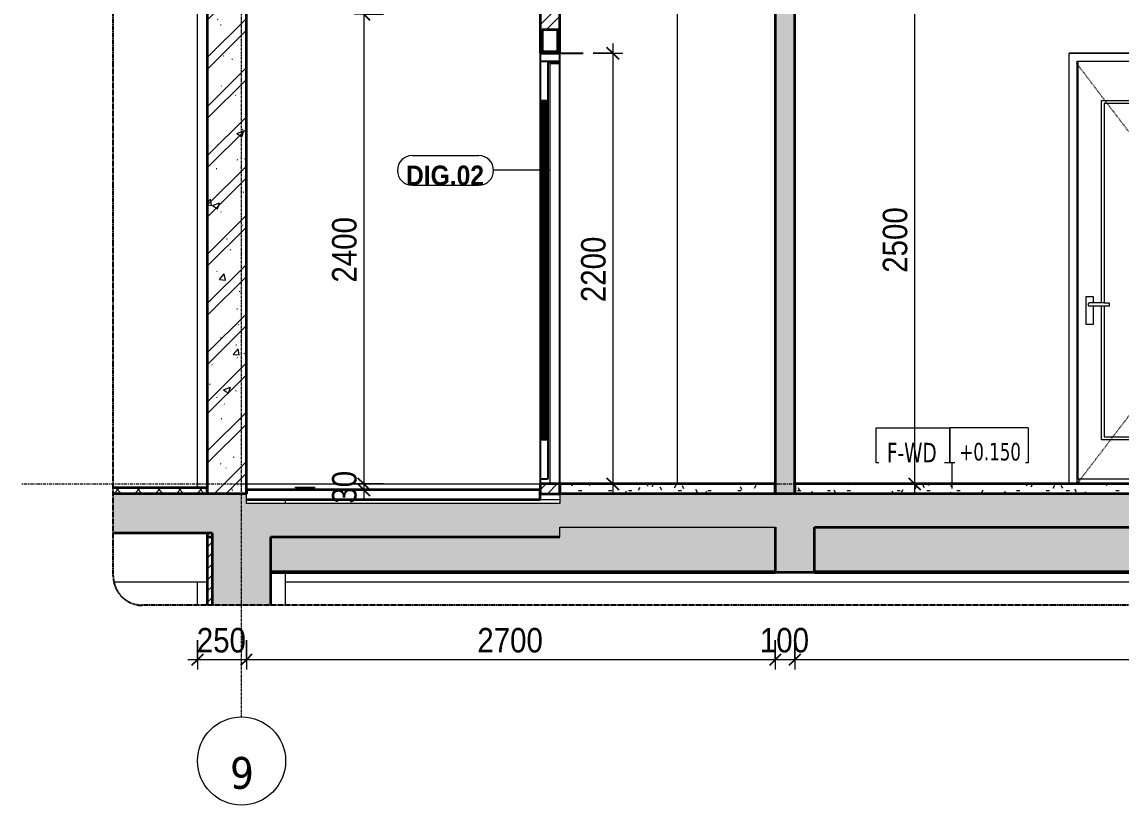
# Model space of a CAD drawing. Header units: millimetres. Extents: x 81424 to 264319, y 405 to 78637.
# Drawn here: x 149980 to 155592, y 560 to 4560 of the extents above; entities that cross this region are included whole.
import ezdxf

# ---------------------------------------------------------------- set-up
doc = ezdxf.new("R2010")
doc.units = ezdxf.units.MM
for name, pattern in [('Centre', [31.75, 6.35, -4.7625, 15.875, -4.7625]), ('Dash', [6, 3, -3]), ('Grid Line', [22.225, 12.7, -3.175, 3.175, -3.175]), ('Hidden', [7.14375, 4.7625, -2.38125])]:
    doc.linetypes.add(name, pattern=pattern)
for name, color, linetype, lineweight in [('0-6', 130, 'Continuous', 5), ('A-ANNO-DIMS', 211, 'Continuous', 9), ('A-ANNO-DIMS-50', 211, 'Continuous', 9), ('A-DETL-GENF', 92, 'Continuous', 18), ('A-DETL-GENF-4', 92, 'Hidden', 25), ('A-DETL-GENF-5', 9, 'Continuous', 18), ('A-DETL-GENF-HDLN-1', 7, 'Dash', 18), ('A-DETL-MEDM', 33, 'Continuous', 35), ('A-DETL-THIN', 151, 'Continuous', 18), ('A-DOOR', 31, 'Continuous', 18), ('A-DOOR-1', 7, 'Continuous', 18), ('A-DOOR-3', 50, 'Continuous', 25), ('A-DOOR-IDEN', 31, 'Continuous', 9), ('A-FLOR-FNSH-1', 250, 'Continuous', 35), ('A-FLOR-IDEN', 11, 'Continuous', 9), ('A-FLOR-LEVL-2', 51, 'Centre', 9), ('A-FLOR-PATT-2', 8, 'Continuous', 18), ('A-FLOR-PATT-3', 67, 'Continuous', 18), ('A-WALL', 113, 'Continuous', 18), ('A-WALL-2', 250, 'Continuous', 35), ('A-WALL-3', 7, 'Continuous', 18), ('A-WALL-PATT-1', 9, 'Continuous', 18), ('A-WALL-PATT-2', 111, 'Continuous', 18), ('M-EQPM', 50, 'Continuous', 18), ('M-EQPM-1', 7, 'Continuous', 18), ('S-BEAM-1', 71, 'Continuous', 5), ('S-BEAM-2', 7, 'Continuous', 18), ('S-BEAM-3', 90, 'Continuous', 50), ('S-COLS-3', 52, 'Continuous', 35), ('S-COLS-5', 7, 'Continuous', 18), ('S-COLS-6', 71, 'Continuous', 5), ('S-COLS-7', 250, 'Continuous', 35), ('S-COLS-8', 9, 'Continuous', 18), ('S-GRID-1', 1, 'Grid Line', 9), ('S-GRID-IDEN', 1, 'Continuous', 9)]:
    doc.layers.add(name, color=color, linetype=linetype, lineweight=lineweight)
doc.styles.add('Arial_B_1', font='arialbd.ttf', dxfattribs={"width": 0.9, "height": 100})
doc.styles.add('Tahoma', font='tahoma.ttf', dxfattribs={"width": 0.8, "height": 100})
doc.styles.add('Tahoma_1', font='tahoma.ttf', dxfattribs={"width": 0.8, "height": 90})
doc.styles.add('Tahoma_B', font='tahomabd.ttf', dxfattribs={"height": 162.5})
doc.styles.add('UTM Avo', font='', dxfattribs={"width": 0.9, "height": 125})
doc.styles.get('UTM Avo').set_extended_font_data('UTM Avo')
doc.dimstyles.new('1_Dim_chi_tiet_2_5', dxfattribs={"dimscale": 304.8, "dimtxt": 124.912619, "dimasz": 0.19685, "dimexe": 0.164042, "dimexo": 0.0625, "dimgap": 0.016404, "dimtad": 1, "dimdec": 0, "dimrnd": 5, "dimzin": 0, "dimdsep": 46, "dimtxsty": 'UTM Avo', "dimblk1": 'OBLIQUE', "dimblk2": 'OBLIQUE', "dimsah": 1, "dimcen": 0.09, "dimdle": 0.164042, "dimazin": 0, "dimtfac": 1, "dimtdec": 4, "dimtix": 1, "dimtmove": 0, "dimatfit": 3, "dimfxl": 0.328084, "dimfxlon": 1, "dimtvp": 1, "dimtolj": 1, "dimtzin": 0, "dimarcsym": 2})
pattern_1 = [(0, (86579.19, 15375), (203.2, 50.8), [16.764, -135.636, 16.764, -135.636, -812.8]), (0, (86579.19, 15375), (203.2, 50.8), [-304.8, 16.764, -288.036, 16.764, -135.636, -355.6]), (0, (86579.19, 15375), (203.2, 50.8), [-762, 16.764, -84.836, 16.764, -237.236]), (120, (86655.39, 15400.4), (-145.5941, 150.57636), [16.764, -135.636, 16.764, -135.636, -812.8]), (120, (86655.39, 15400.4), (-145.5941, 150.57636), [-304.8, 16.764, -288.036, 16.764, -135.636, -355.6]), (120, (86655.39, 15400.4), (-145.5941, 150.57636), [-762, 16.764, -84.836, 16.764, -237.236]), (240, (86680.79, 15502), (-57.6059, -201.37636), [16.764, -135.636, 16.764, -135.636, -812.8]), (240, (86680.79, 15502), (-57.6059, -201.37636), [-304.8, 16.764, -288.036, 16.764, -135.636, -355.6]), (240, (86680.79, 15502), (-57.6059, -201.37636), [-762, 16.764, -84.836, 16.764, -237.236])]
pattern_2 = [(50, (154127.92, 15375), (364.368, -31.878), [38.1, -419.1]), (355, (154127.92, 15375), (-70.486, 382.113), [30.48, -335.28]), (100.451, (154158.3, 15372.34), (293.885, 350.233), [32.38, -356.18]), (46.184, (154127.9, 15476.6), (542.158, -84.086), [57.15, -628.65]), (96.636, (154173.1, 15469.6), (474.805, 494.855), [48.57, -534.27]), (351.184, (154127.9, 15476.6), (474.81, 494.85), [45.72, -502.92]), (21, (154178.72, 15451.2), (303.2285, -204.5305), [38.1, -419.1]), (326, (154178.72, 15451.2), (123.604, 368.376), [30.48, -335.28]), (71.451, (154204, 15434.16), (426.834, 163.843), [32.38, -356.18]), (37.5, (154127.92, 15375), (6.1766, 169.1102), [3.353, -327.863, 3.353, -337.007, -336.55]), (37.5, (154127.92, 15375), (6.1766, 169.1102), [-671.576, 3.353, -333.197]), (7.5, (154127.92, 15375), (133.6389, 200.3615), [3.353, -190.703, 3.353, -320.243, -128.27]), (7.5, (154127.92, 15375), (133.6389, 200.3615), [-517.652, 3.353, -124.917]), (327.5, (154014.64, 15375), (271.1818, -11.4584), [3.353, -123.647, 3.353, -392.887, -525.78]), (327.5, (154014.64, 15375), (271.1818, -11.4584), [-523.24, 3.353, -522.427]), (317.5, (153963.84, 15375), (296.2585, 50.853), [3.353, -161.747, 3.353, -259.791, -373.38]), (317.5, (153963.84, 15375), (296.2585, 50.853), [-428.244, 3.353, -370.027]), (45, (154127.92, 15375), (-125.7236, 125.7236), []), (45, (154127.92, 15565.5), (-125.7236, 125.7236), [])]

# ---------------------------------------------------------------- blocks, each defined once
blk = doc.blocks.new('NCV_TKTC_KET CAU_rvt-6-TKCS_CĂN HỘ LOẠI 4 - MẶT CẮT 5')
at = {"layer": 'S-BEAM-1'}
blk.add_hatch(color=256, dxfattribs=at).paths.add_polyline_path([(83951.6, 1750), (85182.6, 1750), (85182.6, 1980), (85177.6, 1980), (85177.6, 1930), (83702.6, 1930), (83702.6, 1750), (83835.1, 1750)])
h = blk.add_hatch(color=256, dxfattribs=at)
h.paths.add_polyline_path([(86277.6, 1750), (86277.6, 1980), (85182.6, 1980), (85182.6, 1750), (85841.7, 1750)])
h.paths.add_polyline_path([(86477.6, 1750), (91602.6, 1750), (91602.6, 1980), (86477.6, 1980)])
h.paths.add_polyline_path([(92357.6, 1750), (92357.6, 1980), (91902.6, 1980), (91902.6, 1750), (92142, 1750)])
at = {"layer": 'A-FLOR-FNSH-1'}
for p, q in [((83377.6, 1950), (83377.6, 1930)), ((83377.6, 1930), (83402.6, 1930))]:
    blk.add_line(p, q, dxfattribs=at)
at = {"layer": 'S-BEAM-2'}
for p, q in [((82901.5, 1700), (83377.6, 1700)), ((83777.6, 1700), (87477.6, 1700)), ((87477.6, 1700), (91527.6, 1700))]:
    blk.add_line(p, q, dxfattribs=at)
at = {"layer": 'S-BEAM-3'}
for p, q in [((83702.6, 1750), (85182.6, 1750)), ((85182.6, 1750), (86277.6, 1750)), ((86477.6, 1750), (91602.6, 1750))]:
    blk.add_line(p, q, dxfattribs=at)
at = {"layer": 'S-COLS-5'}
for p, q in [((83327.6, 2180), (83327.6, 4700)), ((83777.6, 2100), (83777.6, 2120)), ((83777.6, 1580), (83777.6, 1750)), ((83327.6, 1580), (83327.6, 1700))]:
    blk.add_line(p, q, dxfattribs=at)
blk = doc.blocks.new('DOOR_CW_01 CANH MO-PANEL KINH - DIW_01-900x2200-CỬA GỖ VÂN LAMINATE-V90-TKCS_CĂN HỘ LOẠI 4 - MẶT CẮT 5')
at = {"layer": 'A-DETL-GENF-HDLN-1'}
for p, q in [((88637.6, 3273.5), (87817.6, 4347)), ((87817.6, 2200), (88637.6, 3273.5))]:
    blk.add_line(p, q, dxfattribs=at)
at = {"layer": 'A-DOOR-1'}
for p, q in [((88677.6, 4400), (87777.6, 4400)), ((87777.6, 2200), (87777.6, 4400)), ((88677.6, 4400), (88677.6, 2200)), ((87817.6, 4360), (87817.6, 2200)), ((87817.6, 4360), (88637.6, 4360)), ((88632.6, 4358), (87822.6, 4358)), ((87822.6, 4358), (87822.6, 2226)), ((88632.6, 2226), (88632.6, 4358)), ((88637.6, 2200), (88637.6, 4360)), ((87942.6, 3124.5), (87942.6, 4158)), ((87942.6, 4158), (88512.6, 4158)), ((88512.6, 4158), (88512.6, 2426)), ((87957.6, 4143), (87957.6, 3124.5)), ((88497.6, 4143), (87957.6, 4143)), ((88497.6, 2441), (88497.6, 4143)), ((87902.3, 3156), (87862.8, 3156)), ((87862.8, 3156), (87862.8, 3016)), ((87902.3, 3124.5), (87902.3, 3156)), ((87957.6, 3124.5), (87882.6, 3124.5)), ((87957.6, 3107.5), (87882.6, 3107.5)), ((87902.3, 3016), (87902.3, 3107.5)), ((87942.6, 2426), (87942.6, 3107.5)), ((87957.6, 3124.5), (87983.4, 3124.5)), ((87957.6, 3107.5), (87957.6, 2441)), ((87983.4, 3107.5), (87957.6, 3107.5)), ((87983.4, 3124.5), (87983.4, 3107.5)), ((87862.8, 3016), (87902.3, 3016)), ((88512.6, 2426), (87942.6, 2426)), ((87957.6, 2441), (88497.6, 2441)), ((87822.6, 2226), (88632.6, 2226)), ((87827.6, 2226), (87827.6, 2200)), ((88627.6, 2226), (88627.6, 2200))]:
    blk.add_line(p, q, dxfattribs=at)
for start, end in [(90, 180), (180, 270)]:
    blk.add_arc((87882.6, 3116), 8.5, start, end, dxfattribs=at)
blk = doc.blocks.new('DOOR_CW_01 CANH MO-PANEL KINH - DIG_02-800x2200-CỬA NHÔM KÍNH-V91-TKCS_CĂN HỘ LOẠI 4 - MẶT CẮT 5')
at = {"layer": 'A-DOOR-1'}
for p, q in [((85077.564287, 4360), (85077.564287, 2200)), ((85127.564287, 4350), (85127.564287, 2200)), ((85177.564287, 4350), (85177.564287, 2200))]:
    blk.add_line(p, q, dxfattribs=at)
at = {"layer": 'A-DOOR-3'}
for p, q in [((85077.564287, 4400), (85077.564287, 2200)), ((85077.564287, 4400), (85297.564287, 4400)), ((85077.564287, 4400), (85077.564287, 2200)), ((85177.564287, 4400), (85077.564287, 4400)), ((85077.564287, 4400), (85077.564287, 4360)), ((85177.564287, 2200), (85177.564287, 4400)), ((85177.564287, 2200), (85177.564287, 4400)), ((85177.564287, 4350), (85177.564287, 4400)), ((85077.564287, 4360), (85177.564287, 4360)), ((85077.564287, 4360), (85117.564287, 4360)), ((85077.564287, 4360), (85127.564287, 4360)), ((85117.564287, 2226), (85117.564287, 4360)), ((85127.564287, 4360), (85127.564287, 4350)), ((85127.564287, 4350), (85177.564287, 4350)), ((85077.564287, 4158), (85117.564287, 4158)), ((85087.564287, 2426), (85087.564287, 4158)), ((85097.564287, 2426), (85097.564287, 4158)), ((85107.564287, 2426), (85107.564287, 4158)), ((85117.564287, 2426), (85077.564287, 2426)), ((85077.564287, 2226), (85117.564287, 2226))]:
    blk.add_line(p, q, dxfattribs=at)
blk = doc.blocks.new('THU NUOC - THU NUOC-455054-TKCS_CĂN HỘ LOẠI 4 - MẶT CẮT 5')
at = {"layer": 'M-EQPM-1'}
for p, q in [((83827.564287, 5583.175), (83927.564287, 5583.175)), ((83827.564287, 5580), (83827.564287, 5583.175)), ((83927.564287, 5580), (83827.564287, 5580)), ((83927.564287, 5580), (83927.564287, 5583.175))]:
    blk.add_line(p, q, dxfattribs=at)
blk = doc.blocks.new('NCV_TKTC_TANG 1_rvt-6-TKCS_CĂN HỘ LOẠI 4 - MẶT CẮT 5')
at = {"layer": 'A-FLOR-PATT-3'}
h = blk.add_hatch(dxfattribs=at)
h.set_pattern_fill('FP_25', color=256, style=0, pattern_type=2)
h.set_pattern_definition(pattern_1)
h.paths.add_polyline_path([(85776.2, 2150), (86277.6, 2150), (86277.6, 2200), (85177.6, 2200), (85177.6, 2150), (85247.6, 2150)])
h = blk.add_hatch(dxfattribs=at)
h.set_pattern_fill('FP_25', color=256, style=0, pattern_type=2)
h.set_pattern_definition(pattern_1)
h.paths.add_polyline_path([(86852.3, 2150), (88777.6, 2150), (88777.6, 2200), (86377.6, 2200), (86377.6, 2150), (86652.3, 2150)])
at = {"layer": 'A-WALL-PATT-1'}
h = blk.add_hatch(dxfattribs=at)
h.set_pattern_fill('FP_23', color=256, style=0, pattern_type=2)
h.set_pattern_definition([(45, (86579.19, 15375), (-28.28427, 28.28427), [])])
h.paths.add_polyline_path([(85077.6, 2150), (85177.6, 2150), (85177.6, 2200), (85077.6, 2200), (85077.6, 2170)])
h.paths.add_polyline_path([(85077.6, 4400), (85177.6, 4400), (85177.6, 5150), (85077.6, 5150), (85077.6, 4410)])
h.paths.add_polyline_path([(85087.6, 4410), (85087.6, 4520), (85167.6, 4520), (85167.6, 4410)])
at = {"layer": 'S-COLS-6'}
blk.add_hatch(color=256, dxfattribs=at).paths.add_polyline_path([(86377.6, 2150), (86377.6, 5150), (86277.6, 5150), (86277.6, 2150)])
at = {"layer": 'A-FLOR-FNSH-1'}
for p, q in [((86277.6, 2200), (85177.6, 2200)), ((85177.6, 2200), (85177.6, 2150)), ((86277.6, 2150), (86277.6, 2200)), ((88777.6, 2200), (86377.6, 2200)), ((86377.6, 2200), (86377.6, 2150)), ((85077.6, 2170), (83577.6, 2170)), ((83577.6, 2170), (83577.6, 2150)), ((85077.6, 2120), (85077.6, 2170)), ((83577.6, 2120), (85077.6, 2120))]:
    blk.add_line(p, q, dxfattribs=at)
at = {"layer": 'A-WALL-2'}
for p, q in [((85077.6, 5330), (85077.6, 4400)), ((85177.6, 4400), (85177.6, 5330)), ((86277.6, 5150), (86277.6, 2150)), ((86377.6, 2150), (86377.6, 5150)), ((85077.6, 4400), (85177.6, 4400)), ((85177.6, 2200), (85077.6, 2200)), ((85077.6, 2200), (85077.6, 2150)), ((85177.6, 2150), (85177.6, 2200)), ((85077.6, 2150), (85177.6, 2150))]:
    blk.add_line(p, q, dxfattribs=at)
at = {"layer": 'A-WALL-3'}
for p, q in [((87777.6, 2300), (87777.6, 4400)), ((87777.6, 4400), (88677.6, 4400)), ((87777.6, 2200), (87777.6, 2300))]:
    blk.add_line(p, q, dxfattribs=at)
at = {"layer": 'S-COLS-7'}
for p, q in [((86277.6, 5150), (86277.6, 2150)), ((86377.6, 2150), (86377.6, 5150))]:
    blk.add_line(p, q, dxfattribs=at)
at = {"layer": 'A-DOOR'}
for name in ['DOOR_CW_01 CANH MO-PANEL KINH - DIG_02-800x2200-CỬA NHÔM KÍNH-V91-TKCS_CĂN HỘ LOẠI 4 - MẶT CẮT 5', 'DOOR_CW_01 CANH MO-PANEL KINH - DIW_01-900x2200-CỬA GỖ VÂN LAMINATE-V90-TKCS_CĂN HỘ LOẠI 4 - MẶT CẮT 5']:
    blk.add_blockref(name, (0, 0), dxfattribs=at)
at = {"layer": 'M-EQPM'}
blk.add_blockref('THU NUOC - THU NUOC-455054-TKCS_CĂN HỘ LOẠI 4 - MẶT CẮT 5', (0, -3400), dxfattribs=at)
blk = doc.blocks.new('BORDER VIEW - BORDER VIEW-2586024-TKCS_CĂN HỘ LOẠI 4 - MẶT CẮT 5')
at = {"layer": 'A-DETL-GENF-4'}
for p, q in [((82897.6, 1730), (82897.6, 5965.3)), ((92207.6, 1580), (83047.6, 1580))]:
    blk.add_line(p, q, dxfattribs=at)
blk.add_arc((83047.6, 1730), 150, 180, 270, dxfattribs=at)
blk = doc.blocks.new('Grid - M_Grid Head - Circle-353313-TKCS_CĂN HỘ LOẠI 4 - MẶT CẮT 5')
at = {"layer": 'S-GRID-IDEN'}
blk.add_circle((83552.6, 784.9), 225, dxfattribs=at)
blk = doc.blocks.new('DIMBLOCK98-TKCS_CĂN HỘ LOẠI 4 - MẶT CẮT 5')
at = {"layer": 'A-ANNO-DIMS-50'}
for p, q in [((152997.3, 4450), (152997.3, 2150)), ((152897.3, 4400), (153047.3, 4400)), ((152997.3, 4400), (152897.3, 4400)), ((153097.3, 2200), (152947.3, 2200)), ((152997.3, 2200), (153097.3, 2200))]:
    blk.add_line(p, q, dxfattribs=at)
at = {"layer": 'A-ANNO-DIMS-50', "lineweight": 25}
for p, q in [((152997.3, 4400), (152967.3, 4430)), ((152997.3, 4400), (153027.3, 4370)), ((152997.3, 2200), (152967.3, 2230)), ((152997.3, 2200), (153027.3, 2170))]:
    blk.add_line(p, q, dxfattribs=at)
at = {"layer": 'A-ANNO-DIMS-50', "color": 0, "insert": (152834.9, 3128.8), "char_height": 125, "width": 410.824, "attachment_point": 1, "rotation": 90, "line_spacing_factor": 1.110334, "style": 'UTM Avo'}
blk.add_mtext('2200', dxfattribs=at)
blk = doc.blocks.new('_Oblique')
at = {"color": 0, "linetype": 'ByBlock', "lineweight": -2}
blk.add_line((-0.5, -0.5), (0.5, 0.5), dxfattribs=at)
blk = doc.blocks.new('DIMBLOCK100-TKCS_CĂN HỘ LOẠI 4 - MẶT CẮT 5')
at = {"layer": 'A-ANNO-DIMS-50'}
for p, q in [((153926.3, 1401.9), (153926.3, 1251.9)), ((153926.3, 1301.9), (153926.3, 1401.9)), ((159201.3, 1401.9), (159201.3, 1251.9)), ((159201.3, 1301.9), (159201.3, 1401.9)), ((159201.3, 1301.9), (153926.3, 1301.9))]:
    blk.add_line(p, q, dxfattribs=at)
at = {"layer": 'A-ANNO-DIMS-50', "lineweight": 25}
for p, q in [((153926.3, 1301.9), (153896.3, 1271.9)), ((153926.3, 1301.9), (153956.3, 1331.9)), ((159201.3, 1301.9), (159171.3, 1271.9)), ((159201.3, 1301.9), (159231.3, 1331.9))]:
    blk.add_line(p, q, dxfattribs=at)
at = {"layer": 'A-ANNO-DIMS-50', "color": 0, "insert": (156392.6, 1464.3), "char_height": 125, "width": 410.824, "attachment_point": 1, "line_spacing_factor": 1.110334, "style": 'UTM Avo'}
blk.add_mtext('5275', dxfattribs=at)
blk = doc.blocks.new('DIMBLOCK101-TKCS_CĂN HỘ LOẠI 4 - MẶT CẮT 5')
at = {"layer": 'A-ANNO-DIMS-50'}
for p, q in [((153826.3, 1401.9), (153826.3, 1251.9)), ((153826.3, 1301.9), (153826.3, 1401.9)), ((153926.3, 1401.9), (153926.3, 1251.9)), ((153926.3, 1301.9), (153926.3, 1401.9)), ((153926.3, 1301.9), (153826.3, 1301.9))]:
    blk.add_line(p, q, dxfattribs=at)
at = {"layer": 'A-ANNO-DIMS-50', "lineweight": 25}
for p, q in [((153826.3, 1301.9), (153796.3, 1271.9)), ((153826.3, 1301.9), (153856.3, 1331.9)), ((153926.3, 1301.9), (153896.3, 1271.9)), ((153926.3, 1301.9), (153956.3, 1331.9))]:
    blk.add_line(p, q, dxfattribs=at)
at = {"layer": 'A-ANNO-DIMS-50', "color": 0, "insert": (153747.9, 1464.3), "char_height": 125, "width": 308.118, "attachment_point": 1, "line_spacing_factor": 1.110334, "style": 'UTM Avo'}
blk.add_mtext('100', dxfattribs=at)
blk = doc.blocks.new('DIMBLOCK102-TKCS_CĂN HỘ LOẠI 4 - MẶT CẮT 5')
at = {"layer": 'A-ANNO-DIMS-50'}
for p, q in [((151126.3, 1401.9), (151126.3, 1251.9)), ((151126.3, 1301.9), (151126.3, 1401.9)), ((153826.3, 1401.9), (153826.3, 1251.9)), ((153826.3, 1301.9), (153826.3, 1401.9)), ((153826.3, 1301.9), (151126.3, 1301.9))]:
    blk.add_line(p, q, dxfattribs=at)
at = {"layer": 'A-ANNO-DIMS-50', "lineweight": 25}
for p, q in [((151126.3, 1301.9), (151096.3, 1271.9)), ((151126.3, 1301.9), (151156.3, 1331.9)), ((153826.3, 1301.9), (153796.3, 1271.9)), ((153826.3, 1301.9), (153856.3, 1331.9))]:
    blk.add_line(p, q, dxfattribs=at)
at = {"layer": 'A-ANNO-DIMS-50', "color": 0, "insert": (152305.1, 1464.3), "char_height": 125, "width": 410.824, "attachment_point": 1, "line_spacing_factor": 1.110334, "style": 'UTM Avo'}
blk.add_mtext('2700', dxfattribs=at)
blk = doc.blocks.new('DIMBLOCK103-TKCS_CĂN HỘ LOẠI 4 - MẶT CẮT 5')
at = {"layer": 'A-ANNO-DIMS-50'}
for p, q in [((150876.3, 1401.9), (150876.3, 1251.9)), ((150876.3, 1301.9), (150876.3, 1401.9)), ((151126.3, 1401.9), (151126.3, 1251.9)), ((151126.3, 1301.9), (151126.3, 1401.9)), ((151126.3, 1301.9), (150826.3, 1301.9))]:
    blk.add_line(p, q, dxfattribs=at)
at = {"layer": 'A-ANNO-DIMS-50', "lineweight": 25}
for p, q in [((150876.3, 1301.9), (150846.3, 1271.9)), ((150876.3, 1301.9), (150906.3, 1331.9)), ((151126.3, 1301.9), (151096.3, 1271.9)), ((151126.3, 1301.9), (151156.3, 1331.9))]:
    blk.add_line(p, q, dxfattribs=at)
at = {"layer": 'A-ANNO-DIMS-50', "color": 0, "insert": (150872.9, 1464.3), "char_height": 125, "width": 308.118, "attachment_point": 1, "line_spacing_factor": 1.110334, "style": 'UTM Avo'}
blk.add_mtext('250', dxfattribs=at)
blk = doc.blocks.new('STN_Door Tag - STN_Door Tag-1788670-TKCS_CĂN HỘ LOẠI 4 - MẶT CẮT 5')
at = {"layer": 'A-DOOR-IDEN'}
for p, q in [((84423.8, 3877.1), (84763.8, 3877.1)), ((84423.8, 3726.2), (84763.8, 3726.2))]:
    blk.add_line(p, q, dxfattribs=at)
for centre, start, end in [((84423.8, 3801.7), 90, 270), ((84763.8, 3801.7), 270, 90)]:
    blk.add_arc(centre, 75.5, start, end, dxfattribs=at)
blk = doc.blocks.new('DIMBLOCK105-TKCS_CĂN HỘ LOẠI 4 - MẶT CẮT 5')
at = {"layer": 'A-ANNO-DIMS-50', "lineweight": 25}
for p, q in [((151725.8, 4600), (151695.8, 4630)), ((151725.8, 4600), (151755.8, 4570)), ((151725.8, 2200), (151695.8, 2230)), ((151725.8, 2200), (151755.8, 2170))]:
    blk.add_line(p, q, dxfattribs=at)
at = {"layer": 'A-ANNO-DIMS-50'}
for p, q in [((151725.8, 4650), (151725.8, 2200)), ((151825.8, 4600), (151675.8, 4600)), ((151725.8, 4600), (151825.8, 4600)), ((151825.8, 2200), (151675.8, 2200)), ((151725.8, 2200), (151825.8, 2200))]:
    blk.add_line(p, q, dxfattribs=at)
at = {"layer": 'A-ANNO-DIMS-50', "color": 0, "insert": (151563.4, 3228.8), "char_height": 125, "width": 410.824, "attachment_point": 1, "rotation": 90, "line_spacing_factor": 1.110334, "style": 'UTM Avo'}
blk.add_mtext('2400', dxfattribs=at)
blk = doc.blocks.new('DIMBLOCK106-TKCS_CĂN HỘ LOẠI 4 - MẶT CẮT 5')
at = {"layer": 'A-ANNO-DIMS-50'}
for p, q in [((151825.8, 2200), (151675.8, 2200)), ((151725.8, 2200), (151725.8, 2120)), ((151725.8, 2200), (151825.8, 2200)), ((151825.8, 2170), (151675.8, 2170)), ((151725.8, 2170), (151825.8, 2170))]:
    blk.add_line(p, q, dxfattribs=at)
at = {"layer": 'A-ANNO-DIMS-50', "lineweight": 25}
for p, q in [((151725.8, 2200), (151695.8, 2230)), ((151725.8, 2170), (151695.8, 2200)), ((151725.8, 2200), (151755.8, 2170)), ((151725.8, 2170), (151755.8, 2140))]:
    blk.add_line(p, q, dxfattribs=at)
at = {"layer": 'A-ANNO-DIMS-50', "color": 0, "insert": (151563.4, 2099.4), "char_height": 125, "width": 205.412, "attachment_point": 1, "rotation": 90, "line_spacing_factor": 1.110334, "style": 'UTM Avo'}
blk.add_mtext('30', dxfattribs=at)
blk = doc.blocks.new('TAG SAN - TTG - TAG FFL-4075299-TKCS_CĂN HỘ LOẠI 4 - MẶT CẮT 5')
at = {"layer": 'A-FLOR-IDEN'}
for p, q in [((86793.1, 2308.3), (86793.1, 2487.1)), ((86793.1, 2487.1), (87169.1, 2487.1)), ((87169.1, 2487.1), (87169.1, 2308.3)), ((87569.1, 2487.1), (87169.1, 2487.1)), ((87169.1, 2308.3), (87169.1, 2487.1)), ((87569.1, 2487.1), (87569.1, 2308.3)), ((87169.1, 2308.3), (86793.1, 2308.3)), ((87569.1, 2308.3), (87169.1, 2308.3))]:
    blk.add_line(p, q, dxfattribs=at)
blk = doc.blocks.new('DIMBLOCK108-TKCS_CĂN HỘ LOẠI 4 - MẶT CẮT 5')
at = {"layer": 'A-ANNO-DIMS-50', "lineweight": 25}
for p, q in [((154537.7, 4700), (154507.7, 4730)), ((154537.7, 4700), (154567.7, 4670)), ((154537.7, 2200), (154507.7, 2230)), ((154537.7, 2200), (154567.7, 2170))]:
    blk.add_line(p, q, dxfattribs=at)
at = {"layer": 'A-ANNO-DIMS-50'}
for p, q in [((154637.7, 4700), (154487.7, 4700)), ((154537.7, 4700), (154537.7, 2150)), ((154537.7, 4700), (154637.7, 4700)), ((154637.7, 2200), (154487.7, 2200)), ((154537.7, 2200), (154637.7, 2200))]:
    blk.add_line(p, q, dxfattribs=at)
at = {"layer": 'A-ANNO-DIMS-50', "color": 0, "insert": (154375.3, 3278.8), "char_height": 125, "width": 410.824, "attachment_point": 1, "rotation": 90, "line_spacing_factor": 1.110334, "style": 'UTM Avo'}
blk.add_mtext('2500', dxfattribs=at)

msp = doc.modelspace()

# ---------------------------------------------------------------- hatches: boundary and pattern name
at = {"layer": 'A-DETL-GENF-5'}
h = msp.add_hatch(dxfattribs=at)
h.set_pattern_fill('FP_24', color=256, style=0, pattern_type=2)
h.set_pattern_definition(pattern_2)
h.paths.add_polyline_path([(151126.3, 1580), (151251.4, 1580), (151251.4, 1930), (152726.3, 1930), (152726.3, 1980), (153826.3, 1980), (153826.3, 1750), (154026.3, 1750), (154026.3, 1980), (159151.4, 1980), (159151.4, 1580), (159451.4, 1580), (159451.4, 1980), (159906.3, 1980), (159906.3, 2150), (152726.3, 2150), (152726.3, 2100), (151126.3, 2100), (151126.3, 2150), (150446.3, 2150), (150446.3, 1950), (150951.4, 1950), (150951.4, 1580), (150975.1, 1580)])
h.paths.add_polyline_path([(159401.3, 4950), (159451.4, 4950), (159451.4, 5380), (159906.3, 5380), (159906.3, 5550), (152726.3, 5550), (152726.3, 5500), (151126.3, 5500), (151126.3, 5550), (150446.3, 5550), (150446.3, 5350), (150951.4, 5350), (150951.4, 4950), (151251.4, 4950), (151251.4, 5330), (152726.3, 5330), (152726.3, 5380), (153826.3, 5380), (153826.3, 5150), (154026.3, 5150), (154026.3, 5385), (159151.4, 5385), (159151.4, 4950), (159201.3, 4950)])
h = msp.add_hatch(dxfattribs=at)
h.set_pattern_fill('FP_24', color=256, style=0, pattern_type=2)
h.set_pattern_definition(pattern_2)
h.paths.add_polyline_path([(152716.3, 4410), (152716.3, 4520), (152636.3, 4520), (152636.3, 4410)])
at = {"layer": 'A-FLOR-PATT-2'}
h = msp.add_hatch(dxfattribs=at)
h.set_pattern_fill('FP_28', color=256, style=0, pattern_type=2)
h.set_pattern_definition([(45, (154127.92, 15375), (-53.033, 53.033), []), (135, (154127.92, 15375), (-53.033, -53.033), [])])
h.paths.add_polyline_path([(150876.3, 2150), (150926.3, 2150), (150926.3, 2180), (150446.3, 2180), (150446.3, 2150), (150870.3, 2150)])
at = {"layer": 'A-WALL-PATT-2'}
h = msp.add_hatch(dxfattribs=at)
h.set_pattern_fill('FP_23', color=256, style=0, pattern_type=2)
h.set_pattern_definition([(45, (154127.92, 15375), (-28.28427, 28.28427), [])])
h.paths.add_polyline_path([(150926.3, 1580), (150951.4, 1580), (150951.4, 1950), (150926.3, 1950), (150926.3, 1700)])
at = {"layer": 'S-COLS-8'}
h = msp.add_hatch(dxfattribs=at)
h.set_pattern_fill('FP_24', color=256, style=0, pattern_type=2)
h.set_pattern_definition(pattern_2)
h.paths.add_polyline_path([(150926.3, 2150), (151126.3, 2150), (151126.3, 4950), (150951.4, 4950), (150951.4, 5350), (150926.3, 5350), (150926.3, 2691.9)])
h = msp.add_hatch(dxfattribs=at)
h.set_pattern_fill('FP_24', color=256, style=0, pattern_type=2)
h.set_pattern_definition(pattern_2)
h.paths.add_polyline_path([(150926.3, 2150), (151126.3, 2150), (151126.3, 4950), (150951.4, 4950), (150951.4, 5350), (150926.3, 5350), (150926.3, 2691.9)])

# ---------------------------------------------------------------- linework, layer by layer
at = {"layer": 'A-DETL-MEDM'}
for p, q in [((152716.3, 4520), (152636.3, 4520)), ((152636.3, 4520), (152636.3, 4410)), ((152716.3, 4410), (152716.3, 4520)), ((152636.3, 4410), (152716.3, 4410)), ((151126.3, 2150), (150446.3, 2150)), ((159906.3, 2150), (152726.3, 2150)), ((153826.3, 1980), (153826.3, 1750)), ((154026.3, 1750), (154026.3, 1980)), ((154026.3, 1980), (159151.4, 1980)), ((150446.3, 1950), (150951.4, 1950)), ((150951.4, 1950), (150951.4, 1580)), ((151251.4, 1580), (151251.4, 1930)), ((151251.4, 1930), (152726.3, 1930)), ((153826.3, 1750), (154026.3, 1750))]:
    msp.add_line(p, q, dxfattribs=at)
at = {"layer": 'A-DETL-THIN'}
for p, q in [((151126.3, 2100), (151126.3, 2150)), ((152726.3, 2150), (152726.3, 2100)), ((152726.3, 2100), (151126.3, 2100)), ((152726.3, 1930), (152726.3, 1980)), ((152726.3, 1980), (153826.3, 1980))]:
    msp.add_line(p, q, dxfattribs=at)
at = {"layer": 'A-DOOR-IDEN'}
msp.add_line((152675.3, 3802.2), (152388, 3802.2), dxfattribs=at)
at = {"layer": 'A-FLOR-FNSH-1'}
for p, q in [((150926.3, 2180), (150446.3, 2180)), ((150926.3, 2150), (150926.3, 2180))]:
    msp.add_line(p, q, dxfattribs=at)
at = {"layer": 'A-FLOR-IDEN'}
msp.add_line((154729.8, 2176.7), (154729.8, 2308.3), dxfattribs=at)
at = {"layer": 'A-FLOR-LEVL-2'}
msp.add_line((149980.3, 2200), (160535.3, 2200), dxfattribs=at)
at = {"layer": 'A-WALL'}
for p, q in [((153326.4, 4700), (153326.4, 2200)), ((151126.3, 2200), (152626.3, 2200)), ((152626.3, 2120), (152726.3, 2120))]:
    msp.add_line(p, q, dxfattribs=at)
at = {"layer": 'A-WALL-2'}
msp.add_line((150926.3, 1950), (150926.3, 1580), dxfattribs=at)
at = {"layer": 'S-COLS-3'}
for p, q in [((150926.3, 5350), (150926.3, 2150)), ((151126.3, 2150), (151126.3, 4950))]:
    msp.add_line(p, q, dxfattribs=at)
at = {"layer": 'S-GRID-1'}
for p, q in [((151101.3, 2259.9), (151101.3, 5524)), ((151101.3, 1009.9), (151101.3, 2259.9))]:
    msp.add_line(p, q, dxfattribs=at)

# ---------------------------------------------------------------- block references
at = {"layer": '0-6'}
for name in ['NCV_TKTC_KET CAU_rvt-6-TKCS_CĂN HỘ LOẠI 4 - MẶT CẮT 5', 'NCV_TKTC_TANG 1_rvt-6-TKCS_CĂN HỘ LOẠI 4 - MẶT CẮT 5']:
    msp.add_blockref(name, (67548.7, 0), dxfattribs=at)
at = {"layer": 'A-DETL-GENF'}
msp.add_blockref('BORDER VIEW - BORDER VIEW-2586024-TKCS_CĂN HỘ LOẠI 4 - MẶT CẮT 5', (67548.7, 0), dxfattribs=at)
at = {"layer": 'A-DOOR-IDEN'}
msp.add_blockref('STN_Door Tag - STN_Door Tag-1788670-TKCS_CĂN HỘ LOẠI 4 - MẶT CẮT 5', (67548.7, 0), dxfattribs=at)
at = {"layer": 'A-FLOR-IDEN'}
msp.add_blockref('TAG SAN - TTG - TAG FFL-4075299-TKCS_CĂN HỘ LOẠI 4 - MẶT CẮT 5', (67548.7, 0), dxfattribs=at)
at = {"layer": 'S-GRID-IDEN'}
msp.add_blockref('Grid - M_Grid Head - Circle-353313-TKCS_CĂN HỘ LOẠI 4 - MẶT CẮT 5', (67548.7, 0), dxfattribs=at)

# ---------------------------------------------------------------- texts
at = {"layer": 'A-DOOR-IDEN', "insert": (152140.2, 3775.7), "char_height": 100, "width": 407.7, "attachment_point": 5, "line_spacing_factor": 0.936439, "style": 'Arial_B_1'}
msp.add_mtext('\\pt2.25,4.5,6.75,9,11.25,13.5,15.75,18,20.25,22.5,24.75,27,29.25,31.5,33.75,36,38.25,40.5,42.75,45,47.25,49.5,51.75,54,56.25,58.5,60.75,63,65.25,67.5,69.75,72;DIG.02', dxfattribs=at)

# ---------------------------------------------------------------- dimensions: what is measured, and where the dimension line sits
at = {"layer": 'A-ANNO-DIMS'}
for base, p1, p2, override, picture, middle in [((151725.8, 2200), (151825.8, 4600), (151825.8, 2200), {"dimpost": '<>', "dimfxl": 2400}, 'DIMBLOCK105-TKCS_CĂN HỘ LOẠI 4 - MẶT CẮT 5', (151656.1, 3400)), ((152997.3, 2200), (152897.3, 4400), (153097.3, 2200), {"dimpost": '<>', "dimfxl": 2209.072203}, 'DIMBLOCK98-TKCS_CĂN HỘ LOẠI 4 - MẶT CẮT 5', (152927.6, 3300)), ((151725.8, 2170), (151825.8, 2200), (151825.8, 2170), {"dimpost": '<>', "dimfxl": 30}, 'DIMBLOCK106-TKCS_CĂN HỘ LOẠI 4 - MẶT CẮT 5', (151656.1, 2185))]:
    dim = msp.add_linear_dim(base=base, p1=p1, p2=p2, angle=90, dimstyle='1_Dim_chi_tiet_2_5', override=override, dxfattribs=at)
    dim.commit()
    dim.dimension.update_dxf_attribs({"geometry": picture, "text_midpoint": middle})
for base, p1, p2, override, picture, middle in [((150876.3, 1301.9), (151126.3, 1401.9), (150876.3, 1401.9), {"dimpost": '<>', "dimfxl": 250}, 'DIMBLOCK103-TKCS_CĂN HỘ LOẠI 4 - MẶT CẮT 5', (151001.3, 1371.6)), ((151126.3, 1301.9), (153826.3, 1401.9), (151126.3, 1401.9), {"dimpost": '<>', "dimfxl": 2700}, 'DIMBLOCK102-TKCS_CĂN HỘ LOẠI 4 - MẶT CẮT 5', (152476.3, 1371.6)), ((153826.3, 1301.9), (153926.3, 1401.9), (153826.3, 1401.9), {"dimpost": '<>', "dimfxl": 100}, 'DIMBLOCK101-TKCS_CĂN HỘ LOẠI 4 - MẶT CẮT 5', (153876.3, 1371.6)), ((153926.3, 1301.9), (159201.3, 1401.9), (153926.3, 1401.9), {"dimpost": '<>', "dimfxl": 5275}, 'DIMBLOCK100-TKCS_CĂN HỘ LOẠI 4 - MẶT CẮT 5', (156563.8, 1371.6))]:
    dim = msp.add_linear_dim(base=base, p1=p1, p2=p2, dimstyle='1_Dim_chi_tiet_2_5', override=override, dxfattribs=at)
    dim.commit()
    dim.dimension.update_dxf_attribs({"geometry": picture, "text_midpoint": middle})

# ---------------------------------------------------------------- next in the draw order: texts
at = {"layer": 'A-FLOR-IDEN', "attachment_point": 5, "line_spacing_factor": 0.996129, "bg_fill": 3, "box_fill_scale": 1.25, "bg_fill_color": 256, "bg_fill_true_color": 13158600, "bg_fill_transparency": 0}
for s, insert, char_height, width, style in [('\\pt4,8,12,16,20,24,28,32,36,40,44,48,52,56,60,64,68,72,76,80,84,88,92,96,100,104,108,112,116,120,124,128;F-WD', (154523.4, 2360.1), 100, 283.2, 'Tahoma'), ('\\pt3.9996,8.0001,11.9997,16.0002,19.9998,24.0003,27.9999,32.0004,36,39.9996,44.0001,47.9997,52.0002,55.9998,60.0003,63.9999,68.0004,72,75.9996,80.0001,83.9997,88.0002,91.9998,96.0003,99.9999,104.0004,108,111.9996,116.0001,119.9997,124.0002,127.9998;+0.150', (154923.6, 2364.1), 90, 314.8, 'Tahoma_1')]:
    msp.add_mtext(s, dxfattribs=dict(at, insert=insert, char_height=char_height, width=width, style=style))
at = {"layer": 'S-GRID-IDEN', "insert": (151103.6, 722.4), "char_height": 162.5, "width": 145.5, "attachment_point": 5, "line_spacing_factor": 0.996129, "style": 'Tahoma_B', "bg_fill": 3, "box_fill_scale": 1.25, "bg_fill_color": 256, "bg_fill_true_color": 13158600, "bg_fill_transparency": 0}
msp.add_mtext('\\pt634.99962,1269.99925,1905.0005,2540.00013,3174.99975,3809.99937,4445.00062,5080.00025,5714.99987,6349.9995,6985.00075,7620.00037,8255,8889.99962,9524.99925,10160.0005,10795.00013,11429.99975,12064.99938,12700.00063,13335.00025,13969.99988,14604.9995,15240.00075,15875.00038,16510,17144.99963,17779.99925,18415.0005,19050.00013,19684.99975,20319.99938;9', dxfattribs=at)

# ---------------------------------------------------------------- next in the draw order: dimensions: what is measured, and where the dimension line sits
at = {"layer": 'A-ANNO-DIMS'}
dim = msp.add_linear_dim(base=(154537.7, 2200), p1=(154637.7, 4700), p2=(154637.7, 2200), angle=90, dimstyle='1_Dim_chi_tiet_2_5', override={"dimpost": '<>', "dimfxl": 2500}, dxfattribs=at)
dim.commit()
dim.dimension.update_dxf_attribs({"geometry": 'DIMBLOCK108-TKCS_CĂN HỘ LOẠI 4 - MẶT CẮT 5', "text_midpoint": (154468, 3450)})

doc.saveas('drawing.dxf')
